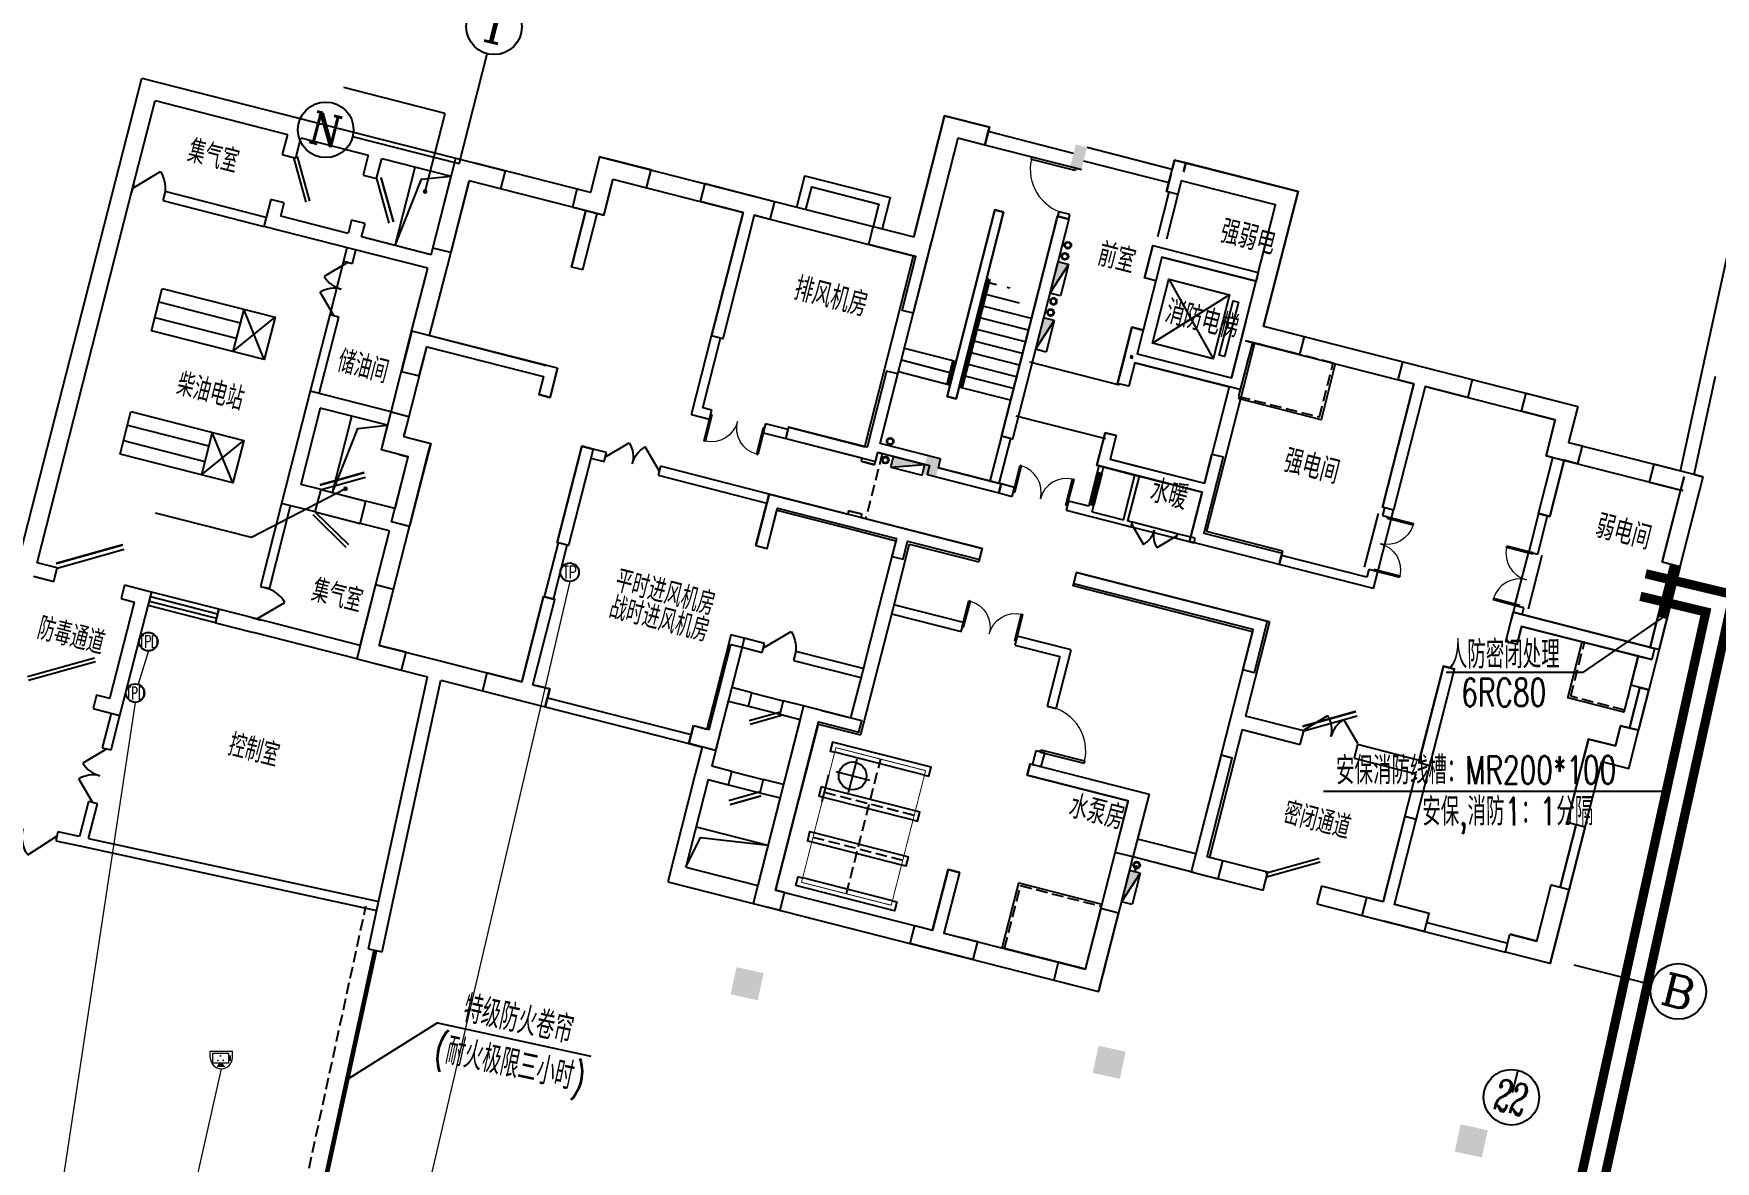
# Model space of a CAD drawing. Extents: x 791398 to 2325386, y -987887 to -518217.
# Drawn here: x 1526643 to 1562957, y -699165 to -674819 of the extents above; entities that cross this region are included whole.
import ezdxf
from ezdxf.enums import TextEntityAlignment as Align

# ---------------------------------------------------------------- set-up
doc = ezdxf.new("R2010")
doc.units = 0
doc.header["$LTSCALE"] = 1000
doc.header["$MEASUREMENT"] = 0
for name, pattern in [('BORDER', [1.75, 0.5, -0.25, 0.5, -0.25, 0, -0.25]), ('DASH', [0.35, 0.25, -0.1]), ('DASHEDX2', [1.5, 1, -0.5])]:
    doc.linetypes.add(name, pattern=pattern)
for name, color, linetype in [('AXIS', 3, 'Continuous'), ('AXIS_TEXT', 7, 'Continuous'), ('COLUMN', 252, 'Continuous'), ('dxsqt', 1, 'Continuous'), ('HT-TEXT', 7, 'Continuous'), ('JPS-J-0', 6, 'Continuous'), ('JPS-X', 1, 'BORDER'), ('JPS-XHS', 7, 'Continuous'), ('jz', 121, 'Continuous'), ('PROMPT', 1, 'Continuous'), ('PS房间字', 3, 'Continuous'), ('RD-equip', 3, 'Continuous'), ('RD-text', 4, 'Continuous'), ('STAIR', 9, 'Continuous'), ('TEXT', 7, 'Continuous'), ('WALL', 8, 'Continuous'), ('WINDOW', 8, 'Continuous'), ('ZS发电机', 2, 'Continuous'), ('ZS封堵', 40, 'Continuous'), ('ZS房间字', 6, 'Continuous')]:
    doc.layers.add(name, color=color, linetype=linetype)
doc.layers.add('RD-line', color=2, linetype='Continuous', lineweight=0)
doc.styles.add('_TCH_AXIS', font='COMPLEX', dxfattribs={"bigfont": 'GBCBIG'})
doc.styles.add('_TCH_DIM', font='SIMPLEX', dxfattribs={"bigfont": 'GBCBIG'})
doc.styles.add('_TEL_DIM', font='SIMPLEX', dxfattribs={"width": 0.8, "height": 3.5, "bigfont": 'HZTXT'})
doc.styles.add('COMPLEX', font='COMPLEX')
doc.styles.add('FS1', font='txt4', dxfattribs={"width": 0.8, "bigfont": 'fstxt'})
doc.styles.add('FS2', font='tjromans.shx', dxfattribs={"width": 0.8, "bigfont": 'tjhztxt.shx'})
doc.styles.add('TEXT', font='tjromans.shx', dxfattribs={"width": 0.8, "height": 400, "bigfont": 'tjhztxt.shx'})
doc.linetypes.add('CCTV', pattern='A,2.8,-0.1,["V",_TEL_DIM,S=0.07,R=0,X=0,Y=-0.12],-0.25', length=3.15)
doc.linetypes.add('TD', pattern='A,2.8,-0.1,["C",_TEL_DIM,S=0.07,R=0,X=0,Y=-0.12],-0.25', length=3.15)

# ---------------------------------------------------------------- blocks, each defined once
blk = doc.blocks.new('DTTT')
at = {"layer": 'jz'}
for p, q in [((748, -792), (-748, 792)), ((-748, -792), (748, 792))]:
    blk.add_line(p, q, dxfattribs=at)
for points in [[(-1003, -673), (-1003, 673), (-871, 673), (-871, -673)], [(-748, -792), (-748, 792), (748, 792), (748, -792)]]:
    blk.add_lwpolyline(points, close=True, dxfattribs=at)
blk = doc.blocks.new('Manhole')
for p, q in [((500, -875), (500, -125)), ((125, -500), (875, -500))]:
    blk.add_line(p, q)
blk.add_circle((500, -500), 300)
blk = doc.blocks.new('FF')
at = {"linetype": 'Continuous'}
for radius in [75, 60]:
    blk.add_circle((0, 0), radius, dxfattribs=at)
blk = doc.blocks.new('DXHS')
at = {"layer": 'JPS-XHS'}
blk.add_hatch(color=256, dxfattribs=at).paths.add_polyline_path([(-350, 240), (-350, 0), (350, 0)])
at = {"layer": 'JPS-XHS', "linetype": 'Continuous'}
for p, q in [((-350, 240), (-350, 0)), ((-350, 240), (350, 240)), ((-350, 0), (350, 0)), ((350, 240), (350, 0))]:
    blk.add_line(p, q, dxfattribs=at)
at = {"layer": 'JPS-XHS'}
blk.add_line((-350, 240), (350, 0), dxfattribs=at)
blk = doc.blocks.new('A$C1928491B')
at = {"layer": 'JPS-X'}
for p, rotation in [((13120, -2050), 270), ((13120, -2300), 270), ((13120, -3550), 270), ((10450, -7100), 180), ((10450, -7520), 180)]:
    blk.add_blockref('FF', p, dxfattribs=dict(at, rotation=rotation))
at = {"layer": 'JPS-X', "xscale": -1, "rotation": 270}
blk.add_blockref('FF', (13120, -3300), dxfattribs=at)
at = {"layer": 'JPS-XHS', "rotation": 270}
for p in [(13000, -2800), (13000, -4050)]:
    blk.add_blockref('DXHS', p, dxfattribs=at)
at = {"layer": 'JPS-XHS', "xscale": -1, "rotation": 180}
blk.add_blockref('DXHS', (10950, -7400), dxfattribs=at)
blk = doc.blocks.new('发电机')
at = {"layer": 'ZS发电机'}
for p, q in [((137559, 115934), (136614, 115234)), ((137559, 115234), (136614, 115934)), ((136614, 115234), (137559, 115234)), ((136914, 113419), (136914, 115234)), ((137259, 113419), (137259, 115234))]:
    blk.add_line(p, q, dxfattribs=at)
blk.add_lwpolyline([(136614, 113419), (136614, 115934), (137559, 115934), (137559, 113419)], close=True, dxfattribs=at)
blk = doc.blocks.new('xxhhsss')
at = {"layer": 'JPS-X', "const_width": 50}
blk.add_lwpolyline([(85265, 5418), (85302, 5563)], dxfattribs=at)
at = {"layer": 'JPS-X', "rotation": 255.6797476611233}
blk.add_blockref('FF', (85302, 5563), dxfattribs=at)
at = {"layer": 'JPS-XHS', "rotation": 255.6797476611233}
blk.add_blockref('DXHS', (85062, 5109), dxfattribs=at)
blk = doc.blocks.new('_FZH')
blk.add_solid([(-0.5, -0.5), (0.5, -0.5), (-0.5, 0.5), (0.5, 0.5)])
blk = doc.blocks.new('$DorLib2D$00000002')
for p, q in [((-0.5, 0), (-0.5, 0.4875)), ((-0.475, 0.4875), (-0.5, 0.4875)), ((-0.475, 0), (-0.475, 0.4875)), ((0.475, 0), (0.475, 0.4875)), ((0.475, 0.4875), (0.5, 0.4875)), ((0.5, 0), (0.5, 0.4875)), ((-0.5, 0), (-0.475, 0)), ((0.5, 0), (0.475, 0))]:
    blk.add_line(p, q)
at = {"lineweight": 13}
for centre, start, end in [((-0.4875, 0), 0, 88.53072), ((0.4875, 0), 91.46928, 180)]:
    blk.add_arc(centre, 0.4875, start, end, dxfattribs=at)
blk = doc.blocks.new('$WINLIB2D$00000001')
for p, q in [((-0.5, 0.5), (0.5, 0.5)), ((-0.5, 0.5), (-0.5, -0.5)), ((0.5, -0.5), (0.5, 0.5)), ((0.5, 0.167), (-0.5, 0.167)), ((0.5, -0.167), (-0.5, -0.167)), ((-0.5, -0.5), (0.5, -0.5))]:
    blk.add_line(p, q)
blk = doc.blocks.new('$DorLib2D$00000001')
for p, q in [((0.45, 0.975), (0.5, 0.975)), ((0.45, 0), (0.45, 0.975)), ((0.5, 0), (0.5, 0.975)), ((0.5, 0), (0.45, 0))]:
    blk.add_line(p, q)
at = {"lineweight": 13}
blk.add_arc((0.475, 0), 0.975, 91.4693, 180, dxfattribs=at)
blk = doc.blocks.new('$DorLib2D$00000116')
at = {"color": 0}
for p, q in [((-0.5, 0), (-0.146, 0.354)), ((0.5, 0), (0.146, 0.354))]:
    blk.add_line(p, q, dxfattribs=at)
for centre, start, end in [((-0.5, 0), 0, 45), ((0.5, 0), 135, 180)]:
    blk.add_arc(centre, 0.5, start, end, dxfattribs=at)
blk = doc.blocks.new('_AXISO')
blk.add_circle((0, 0), 0.5)
at = {"layer": 'AXIS_TEXT', "style": 'COMPLEX', "width": 1.041667}
blk.add_attdef('A', text='', height=0.56, dxfattribs=at).set_placement((-0.25, -0.28), (0.25, -0.28), align=Align.FIT)
blk = doc.blocks.new('$DorLib2D$00000191')
at = {"color": 0}
blk.add_line((-0.5, 0.15), (0.366, 0.65), dxfattribs=at)
at = {"color": 0, "const_width": 0.05}
blk.add_lwpolyline([(-0.55, 0.237), (0.316, 0.737)], dxfattribs=at)
blk = doc.blocks.new('$DorLib2D$00000179')
at = {"color": 0}
for p, q in [((-0.54, 0.169), (0.326, 0.669)), ((-0.5, 0.1), (0.366, 0.6))]:
    blk.add_line(p, q, dxfattribs=at)
blk = doc.blocks.new('$DorLib2D$00000114')
at = {"color": 0}
blk.add_line((0.5, 0), (-0.207, 0.707), dxfattribs=at)
blk.add_arc((0.5, 0), 1, 135, 180, dxfattribs=at)
blk = doc.blocks.new('$DorLib2D$00000193')
at = {"color": 0}
blk.add_line((-0.5, 0.1), (0.366, 0.6), dxfattribs=at)
at = {"color": 0, "const_width": 0.0333}
blk.add_lwpolyline([(-0.533, 0.158), (0.333, 0.658)], dxfattribs=at)
blk = doc.blocks.new('$DorLib2D$00000182')
at = {"color": 0}
for p, q in [((-0.527, 0.113), (0.339, 0.613)), ((-0.5, 0.067), (0.366, 0.567))]:
    blk.add_line(p, q, dxfattribs=at)
blk = doc.blocks.new('$DorLib2D$00000192')
at = {"color": 0}
blk.add_line((-0.5, 0.125), (0.366, 0.625), dxfattribs=at)
at = {"color": 0, "const_width": 0.0417}
blk.add_lwpolyline([(-0.542, 0.197), (0.324, 0.697)], dxfattribs=at)
blk = doc.blocks.new('$DorLib2D$00000181')
at = {"color": 0}
for p, q in [((-0.533, 0.141), (0.333, 0.641)), ((-0.5, 0.083), (0.366, 0.583))]:
    blk.add_line(p, q, dxfattribs=at)
blk = doc.blocks.new('$DorLib2D$00000180')
at = {"color": 0}
for p, q in [((-0.557, 0.242), (0.309, 0.742)), ((-0.5, 0.143), (0.366, 0.643))]:
    blk.add_line(p, q, dxfattribs=at)
blk = doc.blocks.new('$DorLib2D$00000190')
at = {"color": 0}
blk.add_line((-0.5, 0.187), (0.366, 0.687), dxfattribs=at)
at = {"color": 0, "const_width": 0.0625}
blk.add_lwpolyline([(-0.562, 0.296), (0.304, 0.796)], dxfattribs=at)
blk = doc.blocks.new('PCY07')
at = {"color": 0, "lineweight": -2}
for p, q in [((-321, 0), (-321, 182)), ((-321, 182), (321, 182)), ((-249, -161), (-249, 129)), ((-249, 129), (205, 129)), ((205, 129), (205, -161)), ((321, 0), (321, 182)), ((205, -161), (-249, -161))]:
    blk.add_line(p, q, dxfattribs=at)
at = {"color": 0, "lineweight": -2, "const_width": 25}
for points in [[(-34, 48, 1), (-9, 48, 1)], [(-111, -81, 1), (-86, -81, 1)], [(67, -81, -1), (42, -81, -1)]]:
    blk.add_lwpolyline(points, format="xyb", close=True, dxfattribs=at)
at = {"color": 0, "lineweight": -2, "const_width": 80}
blk.add_lwpolyline([(245, 69), (245, -100)], dxfattribs=at)
at = {"color": 0, "lineweight": -2}
blk.add_lwpolyline([(-12, -162, 100, 250, 0), (-12, -272, 250, 250, 0)], format="xyseb", dxfattribs=at)
blk.add_arc((0, 0), 321, 180, 0, dxfattribs=at)
blk = doc.blocks.new('TPD')
at = {"layer": 'RD-equip'}
blk.add_circle((0, 0), 200, dxfattribs=at)
at = {"layer": 'RD-text', "style": 'FS1', "width": 0.8}
blk.add_attdef('CP', text='', height=350, dxfattribs=at).set_placement((0, 0), align=Align.MIDDLE)
blk = doc.blocks.new('TELEPHONE')
at = {"layer": 'RD-equip'}
blk.add_circle((-32658, -70477), 200, dxfattribs=at)
at = {"layer": 'RD-text', "style": 'FS1', "width": 0.8}
blk.add_attdef('T', text='', height=350, dxfattribs=at).set_placement((-32658, -70477), align=Align.MIDDLE)

msp = doc.modelspace()

# ---------------------------------------------------------------- linework, layer by layer
for p, q in [((1534451, -679394), (1534884, -677699)), ((1533097, -684725), (1533512, -683076)), ((1532849, -684661), (1533818, -684909)), ((1532725, -685146), (1533694, -685393)), ((1540950, -691941), (1542500, -692337))]:
    msp.add_line(p, q)
for points in [[(1534451, -679394), (1535018, -677963), (1535659, -677896)], [(1533097, -684725), (1533645, -683341), (1534287, -683274)], [(1540727, -692813), (1541040, -692170), (1542500, -692337)]]:
    msp.add_lwpolyline(points)
at = {"layer": 'AXIS'}
for p, q in [((1535831, -677630), (1536438, -675252)), ((1535831, -677630), (1533533, -677044)), ((1559902, -694922), (1561576, -695349)), ((1558578, -697680), (1558701, -697199))]:
    msp.add_line(p, q, dxfattribs=at)
at = {"layer": 'dxsqt'}
for points in [[(1546602, -677078), (1545637, -680856), (1545395, -680795), (1545692, -679632), (1544675, -679372), (1544773, -678985), (1545646, -679207), (1546313, -676591), (1547282, -676838), (1547183, -677226), (1546602, -677078)], [(1536047, -677995), (1535651, -679546), (1535264, -679447), (1535758, -677509), (1536824, -677781), (1536725, -678169), (1536047, -677995)], [(1536047, -677995), (1535651, -679546), (1535264, -679447), (1535758, -677509), (1536824, -677781), (1536725, -678169), (1536047, -677995)], [(1539152, -677962), (1539878, -678148), (1539977, -677760), (1538863, -677476), (1538665, -678251), (1538374, -678177), (1538276, -678564), (1538566, -678638), (1538257, -679850), (1538499, -679911), (1538808, -678700), (1538954, -678737), (1539152, -677962)], [(1551108, -678228), (1551281, -677549), (1553945, -678230), (1553203, -681136), (1554075, -681359), (1553976, -681747), (1552959, -681487), (1552699, -682504), (1550422, -681923), (1550292, -682432), (1550050, -682370), (1550359, -681159), (1550602, -681221), (1550472, -681729), (1552506, -682249), (1553038, -680166), (1551003, -679646), (1550874, -680155), (1550631, -680093), (1550811, -679390), (1553088, -679972), (1553459, -678518), (1551424, -677999), (1551350, -678290), (1551108, -678228)], [(1542642, -678440), (1542543, -678828), (1542204, -678741), (1541524, -681406), (1541281, -681344), (1541962, -678680), (1541041, -678445), (1541140, -678057), (1542642, -678440)], [(1537955, -682043), (1534806, -681239), (1534584, -682111), (1534971, -682210), (1535132, -681580), (1537651, -682223), (1537552, -682611), (1537794, -682673), (1537955, -682043)], [(1537955, -682043), (1534806, -681239), (1534584, -682111), (1534971, -682210), (1535132, -681580), (1537651, -682223), (1537552, -682611), (1537794, -682673), (1537955, -682043)], [(1556447, -682377), (1556108, -682291), (1556207, -681903), (1557709, -682287), (1557610, -682674), (1556689, -682439), (1556009, -685104), (1555767, -685042), (1556447, -682377)], [(1556447, -682377), (1556108, -682291), (1556207, -681903), (1557709, -682287), (1557610, -682674), (1556689, -682439), (1556009, -685104), (1555767, -685042), (1556447, -682377)], [(1559499, -683156), (1558772, -682971), (1558871, -682583), (1559986, -682868), (1559788, -683643), (1560078, -683717), (1559980, -684105), (1559689, -684030), (1559380, -685242), (1559137, -685180), (1559447, -683969), (1559301, -683932), (1559499, -683156)], [(1534748, -683082), (1534637, -683518), (1535219, -683667), (1535120, -684054), (1535120, -684054), (1534761, -685459), (1534373, -685360), (1534732, -683955), (1534151, -683807), (1534361, -682983), (1534748, -683082)], [(1534748, -683082), (1534637, -683518), (1535219, -683667), (1535120, -684054), (1535120, -684054), (1534761, -685459), (1534373, -685360), (1534732, -683955), (1534151, -683807), (1534361, -682983), (1534748, -683082)], [(1552328, -683958), (1551908, -685605), (1553603, -686038), (1553541, -686280), (1551604, -685785), (1551876, -684719), (1549599, -684138), (1549599, -684138), (1549599, -684138), (1549778, -683436), (1550020, -683497), (1549890, -684006), (1551925, -684526), (1552086, -683896), (1552328, -683958)], [(1562695, -684385), (1561629, -684113), (1561530, -684500), (1562208, -684674), (1561812, -686224), (1562200, -686323), (1562695, -684385)], [(1562695, -684385), (1561629, -684113), (1561530, -684500), (1562208, -684674), (1561812, -686224), (1562200, -686323), (1562695, -684385)], [(1542526, -684758), (1542241, -685872), (1542484, -685934), (1542706, -685062), (1545274, -685717), (1545175, -686105), (1545417, -686167), (1545516, -685779), (1547066, -686175), (1547128, -685933), (1542526, -684758)], [(1534105, -688027), (1534415, -686816), (1534027, -686717), (1533619, -688315), (1534588, -688563), (1534687, -688175), (1534105, -688027)], [(1534105, -688027), (1534415, -686816), (1534027, -686717), (1533619, -688315), (1534588, -688563), (1534687, -688175), (1534105, -688027)], [(1536431, -688620), (1536332, -689008), (1537688, -689354), (1537787, -688967), (1537424, -688874), (1537894, -687033), (1537652, -686971), (1537182, -688812), (1536431, -688620)], [(1558593, -687311), (1561742, -688115), (1561520, -688987), (1561132, -688888), (1561293, -688259), (1558774, -687616), (1558675, -688003), (1558433, -687941), (1558593, -687311)], [(1542179, -693597), (1542760, -693745), (1542859, -693358), (1542665, -693308), (1543593, -689675), (1544465, -689897), (1544527, -689655), (1543267, -689333), (1542179, -693597)], [(1560798, -690196), (1560217, -690048), (1560118, -690436), (1560118, -690436), (1559759, -691841), (1560147, -691940), (1560506, -690535), (1561087, -690683), (1561297, -689859), (1560910, -689760), (1560798, -690196)], [(1550381, -692594), (1549994, -692496), (1550278, -691381), (1548098, -690825), (1548160, -690583), (1550728, -691238), (1550381, -692594)], [(1551641, -692916), (1552222, -693064), (1552321, -692677), (1551982, -692590), (1552526, -690459), (1552284, -690397), (1551641, -692916)], [(1551641, -692916), (1552222, -693064), (1552321, -692677), (1551982, -692590), (1552526, -690459), (1552284, -690397), (1551641, -692916)], [(1555785, -693561), (1555422, -693468), (1555323, -693856), (1556679, -694202), (1556778, -693815), (1556027, -693623), (1556497, -691782), (1556255, -691720), (1555785, -693561)], [(1545669, -694075), (1546056, -694174), (1546390, -692866), (1546633, -692928), (1546299, -694236), (1547025, -694421), (1546926, -694809), (1545570, -694462), (1545669, -694075)], [(1558522, -694260), (1559104, -694408), (1559413, -693197), (1559801, -693296), (1559392, -694895), (1558424, -694647), (1558522, -694260)], [(1558522, -694260), (1559104, -694408), (1559413, -693197), (1559801, -693296), (1559392, -694895), (1558424, -694647), (1558522, -694260)], [(1548769, -694866), (1548670, -695254), (1549639, -695501), (1550072, -693806), (1549685, -693707), (1549351, -695015), (1548769, -694866)]]:
    msp.add_lwpolyline(points, dxfattribs=at)
for points in [[(1547589, -678671), (1546560, -682702), (1546366, -682652), (1547395, -678622)], [(1547589, -678671), (1546560, -682702), (1546366, -682652), (1547395, -678622)], [(1548752, -678762), (1548994, -678824), (1547782, -683571), (1547540, -683509)], [(1544821, -684054), (1544871, -683860), (1545985, -684144), (1545935, -684338), (1547486, -684734), (1547535, -684540), (1546179, -684194), (1546228, -684000), (1544920, -683666), (1545303, -682164), (1545061, -682103), (1544641, -683750), (1542945, -683317), (1542883, -683559)], [(1538723, -683787), (1538191, -685870), (1537949, -685808), (1538480, -683725)], [(1538723, -683787), (1538191, -685870), (1537949, -685808), (1538480, -683725)], [(1552754, -688556), (1552977, -687684), (1549101, -686694), (1549163, -686452), (1553281, -687503), (1552996, -688618)], [(1552754, -688556), (1552977, -687684), (1549101, -686694), (1549163, -686452), (1553281, -687503), (1552996, -688618)], [(1540888, -689758), (1541227, -689845), (1541697, -688004), (1541939, -688066), (1541370, -690294), (1540789, -690146)], [(1556552, -690557), (1556794, -690619), (1557326, -688536), (1557084, -688474)], [(1556552, -690557), (1556794, -690619), (1557326, -688536), (1557084, -688474)]]:
    msp.add_lwpolyline(points, close=True, dxfattribs=at)
at = {"layer": 'HT-TEXT'}
for q in [(1533415, -697395), (1538678, -696897)]:
    msp.add_line((1535365, -696178), q, dxfattribs=at)
at = {"layer": 'JPS-J-0', "linetype": 'DASH'}
for p, q in [((1544193, -693388), (1544935, -690482)), ((1545656, -691698), (1543719, -691203)), ((1545409, -692667), (1543471, -692172))]:
    msp.add_line(p, q, dxfattribs=at)
for points in [[(1552959, -681487), (1552662, -682650), (1554406, -683095), (1554703, -681932)], [(1560130, -687962), (1561293, -688259), (1560996, -689421), (1559833, -689125)], [(1549697, -693658), (1549351, -695015), (1547607, -694570), (1547953, -693213)]]:
    msp.add_lwpolyline(points, close=True, dxfattribs=at)
at = {"layer": 'JPS-J-0'}
msp.add_lwpolyline([(1554751, -681944), (1554442, -683156), (1552650, -682698)], dxfattribs=at)
for points in [[(1560082, -687949), (1561293, -688259), (1560984, -689470), (1559773, -689161)], [(1549709, -693610), (1549351, -695015), (1547558, -694557), (1547917, -693152)]]:
    msp.add_lwpolyline(points, close=True, dxfattribs=at)
at = {"layer": 'JPS-J-0', "linetype": 'DASH', "const_width": 20}
msp.add_lwpolyline([(1545162, -693636), (1543224, -693141), (1543966, -690234), (1545904, -690729)], close=True, dxfattribs=at)
at = {"layer": 'JPS-J-0', "color": 2}
for points in [[(1545879, -690826), (1545976, -690851), (1546025, -690657), (1543894, -690113), (1543844, -690306), (1543941, -690331)], [(1545879, -690826), (1543941, -690331)], [(1543743, -691106), (1543646, -691082), (1543597, -691275), (1543694, -691300)], [(1543694, -691300), (1545632, -691795)], [(1545681, -691601), (1543743, -691106)], [(1545632, -691795), (1545729, -691820), (1545778, -691626), (1545681, -691601)], [(1543496, -692075), (1543399, -692051), (1543350, -692244), (1543446, -692269)], [(1545434, -692570), (1543496, -692075)], [(1543446, -692269), (1545384, -692764)], [(1545384, -692764), (1545481, -692788), (1545531, -692595), (1545434, -692570)], [(1545186, -693539), (1545283, -693564), (1545234, -693757), (1543102, -693213), (1543152, -693019), (1543249, -693044)], [(1545186, -693539), (1543249, -693044)]]:
    msp.add_lwpolyline(points, dxfattribs=at)
at = {"layer": 'PROMPT'}
for p, q in [((1550326, -681815), (1550374, -681787)), ((1550336, -681778), (1550364, -681825))]:
    msp.add_line(p, q, dxfattribs=at)
msp.add_lwpolyline([(1550326, -681815), (1550364, -681825), (1550374, -681787), (1550336, -681778)], close=True, dxfattribs=at)
at = {"layer": 'RD-line', "linetype": 'TD'}
for p, q in [((1538218, -686645), (1534294, -703434)), ((1529121, -688145), (1528897, -688865)), ((1528837, -689256), (1526940, -701767))]:
    msp.add_line(p, q, dxfattribs=at)
at = {"layer": 'RD-line', "linetype": 'CCTV'}
msp.add_line((1530695, -697165), (1529739, -701380), dxfattribs=at)
at = {"layer": 'RD-line', "const_width": 200}
for points in [[(1562101, -686297), (1561811, -687432)], [(1561454, -686480), (1563347, -686931), (1558468, -709019)]]:
    msp.add_lwpolyline(points, dxfattribs=at)
at = {"layer": 'RD-line', "linetype": 'DASHEDX2', "const_width": 200}
msp.add_lwpolyline([(1561338, -686966), (1562752, -687303), (1558201, -707910)], dxfattribs=at)
at = {"layer": 'RD-text'}
for p, q in [((1561811, -687432), (1560106, -688602)), ((1557142, -688602), (1560106, -688602)), ((1554498, -691172), (1561898, -691172))]:
    msp.add_line(p, q, dxfattribs=at)
at = {"layer": 'STAIR'}
for p, q in [((1547255, -680097), (1546653, -682457)), ((1547290, -680124), (1546692, -682467)), ((1550874, -680155), (1550602, -681221)), ((1547167, -680442), (1547138, -680434)), ((1547232, -680190), (1547203, -680183)), ((1547930, -680637), (1547206, -680452)), ((1547438, -680243), (1547270, -680200)), ((1547727, -680316), (1547668, -680301)), ((1547103, -680694), (1547074, -680686)), ((1548188, -680971), (1547142, -680704)), ((1546974, -681198), (1546945, -681190)), ((1547039, -680946), (1547010, -680938)), ((1548060, -681475), (1547013, -681208)), ((1548124, -681223), (1547078, -680956)), ((1545444, -681612), (1546491, -681879)), ((1546910, -681450), (1546881, -681442)), ((1547995, -681727), (1546949, -681459)), ((1545380, -681864), (1546427, -682131)), ((1546491, -681879), (1546362, -682383)), ((1546530, -681889), (1546401, -682393)), ((1546491, -681879), (1546530, -681889)), ((1546530, -681889), (1546559, -681897)), ((1546530, -681889), (1546559, -681897)), ((1546782, -681953), (1546752, -681946)), ((1546846, -681702), (1546817, -681694)), ((1547867, -682230), (1546820, -681963)), ((1547931, -681979), (1546885, -681711)), ((1550092, -682406), (1548155, -681912)), ((1545316, -682116), (1546430, -682400)), ((1546465, -682141), (1546494, -682148)), ((1546717, -682205), (1546688, -682198)), ((1547802, -682482), (1546756, -682215)), ((1547738, -682734), (1546624, -682450)), ((1549796, -683569), (1547858, -683074))]:
    msp.add_line(p, q, dxfattribs=at)
at = {"layer": 'WALL'}
for p, q in [((1562696, -682007), (1567830, -658358)), ((1528407, -678006), (1528976, -675777)), ((1528976, -675777), (1532367, -676643)), ((1528795, -678105), (1529265, -676264)), ((1529265, -676264), (1532123, -676994)), ((1532367, -676643), (1534111, -677088)), ((1546313, -676591), (1545646, -679207)), ((1547282, -676838), (1546313, -676591)), ((1547183, -677226), (1547282, -676838)), ((1532123, -676994), (1532012, -677430)), ((1532302, -677504), (1532414, -677068)), ((1532414, -677068), (1533867, -677439)), ((1534111, -677088), (1535758, -677509)), ((1546602, -677078), (1546033, -679306)), ((1547183, -677226), (1546602, -677078)), ((1547183, -677226), (1547258, -676935)), ((1549024, -677696), (1547183, -677226)), ((1549099, -677405), (1547258, -676935)), ((1532012, -677430), (1532302, -677504)), ((1533867, -677439), (1533756, -677875)), ((1534046, -677949), (1534158, -677513)), ((1534158, -677513), (1535659, -677896)), ((1535758, -677509), (1535758, -677509)), ((1536146, -677608), (1536146, -677608)), ((1538665, -678251), (1536146, -677608)), ((1538863, -677476), (1538665, -678251)), ((1538863, -677476), (1542157, -678317)), ((1549316, -677564), (1551157, -678034)), ((1549390, -677273), (1551231, -677743)), ((1551281, -677549), (1551231, -677743)), ((1551523, -677611), (1551281, -677549)), ((1551523, -677611), (1551473, -677805)), ((1551473, -677805), (1551523, -677611)), ((1553945, -678230), (1551523, -677611)), ((1533756, -677875), (1534046, -677949)), ((1535227, -679592), (1535659, -677896)), ((1539152, -677962), (1538954, -678737)), ((1539152, -677962), (1541962, -678680)), ((1549267, -677758), (1549024, -677696)), ((1551206, -677840), (1551108, -678228)), ((1551157, -678034), (1551206, -677840)), ((1526280, -686339), (1528407, -678006)), ((1526717, -686244), (1528795, -678105)), ((1528807, -678056), (1528757, -678250)), ((1529485, -678230), (1529436, -678423)), ((1531665, -678786), (1529485, -678230)), ((1535577, -679836), (1536047, -677995)), ((1538954, -678737), (1536047, -677995)), ((1542157, -678317), (1545646, -679207)), ((1551350, -678290), (1551108, -678228)), ((1551424, -677999), (1551350, -678290)), ((1553459, -678518), (1551424, -677999)), ((1553203, -681136), (1553945, -678230)), ((1529436, -678423), (1531616, -678980)), ((1531764, -678399), (1531616, -678980)), ((1532055, -678473), (1531764, -678399)), ((1531981, -678763), (1532055, -678473)), ((1538257, -679850), (1538566, -678638)), ((1538499, -679911), (1538808, -678700)), ((1538566, -678638), (1538808, -678700)), ((1541962, -678680), (1541281, -681344)), ((1546366, -682652), (1547395, -678622)), ((1547395, -678622), (1546366, -682652)), ((1546560, -682702), (1547589, -678671)), ((1547589, -678671), (1546560, -682702)), ((1547395, -678622), (1547589, -678671)), ((1547589, -678671), (1547395, -678622)), ((1548777, -678665), (1548752, -678762)), ((1549019, -678727), (1548777, -678665)), ((1552816, -681037), (1553459, -678518)), ((1533505, -679462), (1531616, -678980)), ((1533434, -679134), (1531981, -678763)), ((1533508, -678844), (1533434, -679134)), ((1533799, -678918), (1533508, -678844)), ((1533725, -679209), (1533799, -678918)), ((1542204, -678741), (1541524, -681406)), ((1542204, -678741), (1545547, -679595)), ((1548752, -678762), (1547540, -683509)), ((1548994, -678824), (1547782, -683571)), ((1548752, -678762), (1548994, -678824)), ((1548994, -678824), (1548752, -678762)), ((1548994, -678824), (1549019, -678727)), ((1533408, -679438), (1533334, -679728)), ((1535227, -679592), (1533725, -679209)), ((1544920, -683666), (1546033, -679306)), ((1546033, -679306), (1546033, -679306)), ((1550811, -679390), (1550631, -680093)), ((1550811, -679390), (1553088, -679972)), ((1533334, -679728), (1533528, -679778)), ((1535152, -679883), (1533505, -679462)), ((1533528, -679778), (1533602, -679487)), ((1544629, -683592), (1545643, -679619)), ((1545547, -679595), (1545643, -679619)), ((1551003, -679646), (1550874, -680155)), ((1551003, -679646), (1553038, -680166)), ((1534769, -681385), (1535152, -679883)), ((1535194, -681338), (1535577, -679836)), ((1538257, -679850), (1538499, -679911)), ((1550874, -680155), (1550631, -680093)), ((1553088, -679972), (1553038, -680166)), ((1533037, -680891), (1532617, -682538)), ((1533231, -680940), (1533037, -680891)), ((1532811, -682588), (1533231, -680940)), ((1550359, -681159), (1550205, -681764)), ((1550602, -681221), (1550359, -681159)), ((1550602, -681221), (1550472, -681729)), ((1552816, -681037), (1552506, -682249)), ((1552816, -681037), (1552816, -681037)), ((1553203, -681136), (1556691, -682027)), ((1534361, -682983), (1534769, -681385)), ((1534699, -683276), (1535132, -681580)), ((1535132, -681580), (1537651, -682223)), ((1535194, -681338), (1537713, -681981)), ((1540849, -683040), (1541281, -681344)), ((1541092, -682895), (1541475, -681394)), ((1541524, -681406), (1541281, -681344)), ((1553007, -681499), (1552772, -682420)), ((1553007, -681499), (1552814, -681450)), ((1552814, -681450), (1556447, -682377)), ((1537713, -681981), (1537713, -681981)), ((1550205, -681764), (1550050, -682370)), ((1550422, -681923), (1550292, -682432)), ((1550422, -681923), (1552457, -682442)), ((1550472, -681729), (1552506, -682249)), ((1537651, -682223), (1537552, -682611)), ((1537918, -682188), (1537794, -682673)), ((1537955, -682043), (1537918, -682188)), ((1556691, -682027), (1559986, -682868)), ((1562207, -684260), (1562696, -682007)), ((1562498, -684335), (1562957, -682217)), ((1532617, -682538), (1531998, -684960)), ((1534361, -682983), (1532617, -682538)), ((1537794, -682673), (1537552, -682611)), ((1546366, -682652), (1546560, -682702)), ((1546560, -682702), (1546366, -682652)), ((1550292, -682432), (1550050, -682370)), ((1552457, -682442), (1551925, -684526)), ((1552772, -682420), (1552191, -684697)), ((1556447, -682377), (1555767, -685042)), ((1556689, -682439), (1556009, -685104)), ((1556689, -682439), (1559499, -683156)), ((1532833, -682903), (1532413, -684550)), ((1534287, -683274), (1532833, -682903)), ((1540849, -683040), (1541236, -683139)), ((1541286, -682945), (1541092, -682895)), ((1541236, -683139), (1541286, -682945)), ((1559986, -682868), (1559788, -683643)), ((1534175, -683710), (1534287, -683274)), ((1534637, -683518), (1534699, -683276)), ((1542448, -683242), (1542399, -683435)), ((1542399, -683435), (1542883, -683559)), ((1542933, -683365), (1542448, -683242)), ((1542945, -683317), (1542883, -683559)), ((1542883, -683559), (1542933, -683365)), ((1542945, -683317), (1544592, -683737)), ((1549778, -683436), (1549599, -684138)), ((1550020, -683497), (1549778, -683436)), ((1559499, -683156), (1559301, -683932)), ((1534151, -683807), (1534175, -683710)), ((1534637, -683518), (1534831, -683568)), ((1534831, -683568), (1534831, -683568)), ((1535144, -683957), (1535219, -683667)), ((1538480, -683725), (1538443, -683871)), ((1538723, -683787), (1538480, -683725)), ((1538723, -683787), (1538686, -683932)), ((1539013, -683861), (1538723, -683787)), ((1542883, -683559), (1544530, -683980)), ((1544592, -683737), (1544629, -683592)), ((1545937, -683926), (1544920, -683666)), ((1547540, -683509), (1547293, -684478)), ((1547734, -683559), (1547487, -684528)), ((1547782, -683571), (1547540, -683509)), ((1547734, -683559), (1547540, -683509)), ((1550020, -683497), (1549890, -684006)), ((1559788, -683643), (1562207, -684260)), ((1534448, -685070), (1534732, -683955)), ((1534538, -683906), (1534538, -683906)), ((1534538, -683906), (1534732, -683955)), ((1534761, -685459), (1535144, -683957)), ((1538443, -683871), (1537949, -685808)), ((1538686, -683932), (1538191, -685870)), ((1538673, -683981), (1538964, -684055)), ((1538964, -684055), (1539013, -683861)), ((1540176, -684158), (1540127, -684352)), ((1542526, -684758), (1540176, -684158)), ((1544530, -683980), (1544512, -684052)), ((1544512, -684052), (1544803, -684126)), ((1544803, -684126), (1544821, -684054)), ((1544821, -684054), (1544871, -683860)), ((1545888, -684120), (1544871, -683860)), ((1549599, -684138), (1550422, -684348)), ((1549647, -684150), (1549610, -684296)), ((1549744, -684175), (1549647, -684150)), ((1549890, -684006), (1550472, -684155)), ((1550472, -684155), (1551925, -684526)), ((1559137, -685180), (1559447, -683969)), ((1559301, -683932), (1562253, -684685)), ((1559380, -685242), (1559689, -684030)), ((1559447, -683969), (1559689, -684030)), ((1540127, -684352), (1542476, -684952)), ((1546129, -684388), (1547340, -684697)), ((1546179, -684194), (1547390, -684503)), ((1547390, -684503), (1547535, -684540)), ((1549610, -684296), (1549707, -684321)), ((1549707, -684321), (1549744, -684175)), ((1550175, -685317), (1550422, -684348)), ((1550272, -685342), (1550519, -684373)), ((1550422, -684348), (1551876, -684719)), ((1561812, -686224), (1562282, -684383)), ((1562282, -684383), (1562208, -684674)), ((1562498, -684335), (1562695, -684385)), ((1562695, -684385), (1562695, -684385)), ((1562695, -684385), (1562695, -684385)), ((1532849, -684661), (1532413, -684550)), ((1532725, -685146), (1532849, -684661)), ((1542241, -685872), (1542526, -684758)), ((1542526, -684758), (1544221, -685191)), ((1547340, -684697), (1547486, -684734)), ((1547535, -684540), (1547486, -684734)), ((1547535, -684540), (1547486, -684734)), ((1547486, -684734), (1547776, -684808)), ((1547826, -684614), (1547535, -684540)), ((1547776, -684808), (1547826, -684614)), ((1551876, -684719), (1551604, -685785)), ((1552191, -684697), (1551969, -685569)), ((1562200, -686323), (1562596, -684773)), ((1562253, -684685), (1562208, -684674)), ((1562596, -684773), (1562596, -684773)), ((1531998, -684960), (1531541, -686753)), ((1531735, -686802), (1532192, -685010)), ((1532725, -685146), (1531998, -684960)), ((1533694, -685393), (1533818, -684909)), ((1534448, -685070), (1533818, -684909)), ((1542483, -685934), (1542694, -685110)), ((1542694, -685110), (1544438, -685556)), ((1544240, -685118), (1544221, -685191)), ((1544531, -685192), (1544240, -685118)), ((1544512, -685265), (1544531, -685192)), ((1548989, -684911), (1548939, -685105)), ((1548939, -685105), (1549472, -685241)), ((1549425, -685023), (1548989, -684911)), ((1549437, -684974), (1549425, -685023)), ((1549534, -684999), (1549437, -684974)), ((1549472, -685241), (1550150, -685414)), ((1549497, -685144), (1549534, -684999)), ((1549497, -685144), (1550175, -685317)), ((1556009, -685104), (1555767, -685042)), ((1555815, -685054), (1555772, -685224)), ((1555772, -685224), (1555966, -685273)), ((1555966, -685273), (1556009, -685104)), ((1559137, -685180), (1558927, -686003)), ((1559121, -686053), (1559331, -685229)), ((1559331, -685229), (1559137, -685180)), ((1559137, -685180), (1559380, -685242)), ((1533693, -688025), (1534324, -685554)), ((1534324, -685554), (1533694, -685393)), ((1534105, -688027), (1534761, -685459)), ((1544438, -685556), (1545261, -685766)), ((1544512, -685265), (1545578, -685537)), ((1545578, -685537), (1547128, -685933)), ((1550150, -685414), (1550344, -685464)), ((1550369, -685367), (1550272, -685342)), ((1550344, -685464), (1550369, -685367)), ((1551338, -685614), (1551313, -685711)), ((1551725, -685713), (1551338, -685614)), ((1553616, -685989), (1551969, -685569)), ((1537676, -686977), (1537973, -685815)), ((1537870, -687027), (1538167, -685864)), ((1538191, -685870), (1537949, -685808)), ((1542241, -685872), (1542483, -685934)), ((1545261, -685766), (1544903, -687171)), ((1545552, -685840), (1545193, -687245)), ((1545552, -685840), (1547054, -686223)), ((1547128, -685933), (1547054, -686223)), ((1551313, -685711), (1551701, -685810)), ((1553541, -686280), (1551604, -685785)), ((1551701, -685810), (1551725, -685713)), ((1527153, -686355), (1526717, -686244)), ((1553541, -686280), (1553616, -685989)), ((1553541, -686280), (1553591, -686086)), ((1555576, -686799), (1553541, -686280)), ((1555432, -686556), (1553591, -686086)), ((1558927, -686003), (1559121, -686053)), ((1562006, -686273), (1561549, -688066)), ((1561549, -688066), (1562006, -686273)), ((1562200, -686323), (1561742, -688115)), ((1561742, -688115), (1562200, -686323)), ((1561812, -686224), (1562200, -686323)), ((1526643, -686535), (1527079, -686646)), ((1527079, -686646), (1527153, -686355)), ((1549089, -686743), (1549163, -686452)), ((1553329, -687516), (1549163, -686452)), ((1555475, -686386), (1555432, -686556)), ((1555669, -686436), (1555475, -686386)), ((1555576, -686799), (1555669, -686436)), ((1528606, -686726), (1528532, -687017)), ((1528532, -687017), (1528823, -687091)), ((1529042, -686838), (1528606, -686726)), ((1529188, -686875), (1529042, -686838)), ((1529113, -687165), (1529188, -686875)), ((1531541, -686753), (1531735, -686802)), ((1537182, -688812), (1537652, -686971)), ((1537424, -688874), (1537894, -687033)), ((1537652, -686971), (1537894, -687033)), ((1552964, -687732), (1549089, -686743)), ((1528291, -689174), (1528823, -687091)), ((1528507, -689539), (1529113, -687165)), ((1530641, -687246), (1530567, -687536)), ((1531465, -687456), (1530641, -687246)), ((1531368, -687431), (1531562, -687481)), ((1544903, -687171), (1544532, -688624)), ((1545193, -687245), (1544822, -688698)), ((1545169, -687342), (1546670, -687725)), ((1546720, -687532), (1545218, -687148)), ((1558433, -687941), (1558593, -687311)), ((1558630, -687166), (1558556, -687457)), ((1561645, -688091), (1558593, -687311)), ((1558824, -687216), (1558630, -687166)), ((1558787, -687361), (1558824, -687216)), ((1558787, -687361), (1561645, -688091)), ((1530567, -687536), (1531390, -687747)), ((1533619, -688315), (1531390, -687747)), ((1533693, -688025), (1531465, -687456)), ((1541698, -687798), (1541673, -687895)), ((1541989, -687872), (1541698, -687798)), ((1546670, -687725), (1546720, -687532)), ((1552964, -687732), (1552482, -689622)), ((1553329, -687516), (1552810, -689551)), ((1558433, -687941), (1558556, -687457)), ((1558675, -688003), (1558774, -687616)), ((1558675, -688003), (1558774, -687616)), ((1558774, -687616), (1561584, -688333)), ((1561584, -688333), (1558774, -687616)), ((1534105, -688027), (1535389, -688354)), ((1541673, -687895), (1541364, -689106)), ((1541964, -687969), (1541717, -688938)), ((1541939, -688066), (1542375, -688177)), ((1541989, -687872), (1541964, -687969)), ((1542425, -687983), (1541989, -687872)), ((1542375, -688177), (1542425, -687983)), ((1543103, -688156), (1543054, -688350)), ((1544556, -688527), (1543103, -688156)), ((1547883, -687828), (1547833, -688022)), ((1547833, -688022), (1548802, -688269)), ((1549045, -688125), (1547883, -687828)), ((1548724, -689385), (1549045, -688125)), ((1558433, -687941), (1558675, -688003)), ((1558433, -687941), (1558675, -688003)), ((1561742, -688115), (1561520, -688987)), ((1561645, -688091), (1561584, -688333)), ((1561742, -688115), (1561645, -688091)), ((1533619, -688315), (1533619, -688315)), ((1534007, -688414), (1534007, -688414)), ((1534007, -688414), (1535148, -688706)), ((1535389, -688354), (1537182, -688812)), ((1543054, -688350), (1544507, -688721)), ((1548802, -688269), (1548530, -689335)), ((1556564, -690509), (1557084, -688474)), ((1557084, -688474), (1557326, -688536)), ((1561293, -688259), (1561132, -688888)), ((1561293, -688259), (1561584, -688333)), ((1534085, -693601), (1535148, -688706)), ((1534378, -693665), (1535439, -688780)), ((1535439, -688780), (1537204, -689231)), ((1537424, -688874), (1537787, -688967)), ((1544532, -688624), (1544284, -689593)), ((1544822, -688698), (1544501, -689958)), ((1556770, -690716), (1557326, -688536)), ((1528000, -689100), (1527926, -689391)), ((1528291, -689174), (1528000, -689100)), ((1537204, -689231), (1537688, -689354)), ((1537787, -688967), (1537688, -689354)), ((1537738, -689161), (1540839, -689952)), ((1541364, -689106), (1541179, -689832)), ((1541642, -689228), (1541395, -690197)), ((1541642, -689228), (1542079, -689340)), ((1542153, -689049), (1541717, -688938)), ((1542079, -689340), (1542153, -689049)), ((1542831, -689222), (1542757, -689513)), ((1543267, -689333), (1542831, -689222)), ((1561326, -688938), (1561103, -689810)), ((1561103, -689810), (1561326, -688938)), ((1561520, -688987), (1561132, -688888)), ((1561520, -688987), (1561297, -689859)), ((1561297, -689859), (1561520, -688987)), ((1561326, -688938), (1561520, -688987)), ((1527926, -689391), (1528507, -689539)), ((1528314, -689490), (1528124, -690235)), ((1528317, -690284), (1528507, -689539)), ((1537688, -689354), (1540789, -690146)), ((1542757, -689513), (1543193, -689624)), ((1543267, -689333), (1543267, -689333)), ((1543655, -689432), (1543655, -689432)), ((1543655, -689432), (1544284, -689593)), ((1548530, -689335), (1548724, -689385)), ((1554069, -689872), (1552810, -689551)), ((1540888, -689758), (1540789, -690146)), ((1540888, -689758), (1541179, -689832)), ((1543193, -689624), (1542834, -691029)), ((1543580, -689723), (1543160, -691370)), ((1543580, -689723), (1544501, -689958)), ((1552482, -689622), (1551740, -692528)), ((1552736, -689841), (1552031, -692603)), ((1552736, -689841), (1553995, -690163)), ((1553995, -690163), (1554069, -689872)), ((1560798, -690196), (1560910, -689760)), ((1560910, -689760), (1561297, -689859)), ((1561087, -690683), (1561297, -689859)), ((1528124, -690235), (1528317, -690284)), ((1540789, -690146), (1541080, -690220)), ((1541080, -690220), (1540931, -690801)), ((1541395, -690197), (1541284, -690633)), ((1548283, -690304), (1548209, -690595)), ((1548476, -690354), (1548283, -690304)), ((1555232, -690169), (1555157, -690459)), ((1556564, -690509), (1555232, -690169)), ((1559759, -691841), (1560217, -690048)), ((1560217, -690048), (1560798, -690196)), ((1541720, -690745), (1541284, -690633)), ((1548160, -690583), (1548098, -690825)), ((1548160, -690583), (1550728, -691238)), ((1548209, -690595), (1548402, -690644)), ((1548402, -690644), (1548476, -690354)), ((1555157, -690459), (1556490, -690800)), ((1560147, -691940), (1560506, -690535)), ((1560506, -690535), (1561087, -690683)), ((1540931, -690801), (1540338, -693127)), ((1541210, -690924), (1540727, -692813)), ((1541210, -690924), (1541646, -691035)), ((1541646, -691035), (1541720, -690745)), ((1542398, -690918), (1542324, -691208)), ((1542834, -691029), (1542398, -690918)), ((1543669, -691397), (1543817, -690816)), ((1548098, -690825), (1550278, -691381)), ((1555785, -693561), (1556490, -690800)), ((1556027, -693623), (1556770, -690716)), ((1527827, -691397), (1527635, -692149)), ((1528021, -691447), (1527827, -691397)), ((1542760, -691320), (1542278, -693209)), ((1542324, -691208), (1542760, -691320)), ((1543160, -691370), (1542665, -693308)), ((1550278, -691381), (1550019, -692399)), ((1550728, -691238), (1550480, -692207)), ((1527830, -692192), (1528021, -691447)), ((1527166, -692048), (1527124, -692243)), ((1527635, -692149), (1527166, -692048)), ((1559953, -691890), (1559607, -693247)), ((1559607, -693247), (1559953, -691890)), ((1559759, -691841), (1560147, -691940)), ((1560147, -691940), (1559801, -693296)), ((1559801, -693296), (1560147, -691940)), ((1527124, -692243), (1527639, -692355)), ((1527639, -692355), (1534053, -693747)), ((1527830, -692192), (1534096, -693552)), ((1550019, -692399), (1549351, -695015)), ((1551740, -692528), (1550480, -692207)), ((1540727, -692813), (1542278, -693209)), ((1546390, -692866), (1546056, -694174)), ((1546633, -692928), (1546390, -692866)), ((1550381, -692594), (1549639, -695501)), ((1551689, -692928), (1550381, -692594)), ((1553290, -692924), (1552031, -692603)), ((1540338, -693127), (1542179, -693597)), ((1546633, -692928), (1546299, -694236)), ((1551689, -692928), (1553191, -693312)), ((1553191, -693312), (1553290, -692924)), ((1554453, -693221), (1554354, -693608)), ((1555785, -693561), (1554453, -693221)), ((1559104, -694408), (1559413, -693197)), ((1559413, -693197), (1559801, -693296)), ((1533873, -694578), (1534085, -693601)), ((1542179, -693597), (1545957, -694561)), ((1542665, -693308), (1546056, -694174)), ((1554354, -693608), (1555807, -693980)), ((1559392, -694895), (1559801, -693296)), ((1534166, -694642), (1534378, -693665)), ((1556778, -693815), (1556027, -693623)), ((1556679, -694202), (1556778, -693815)), ((1546299, -694236), (1549351, -695015)), ((1556679, -694202), (1555807, -693980)), ((1556679, -694202), (1558424, -694647)), ((1556729, -694008), (1558473, -694454)), ((1558424, -694647), (1558522, -694260)), ((1559104, -694408), (1558522, -694260)), ((1533873, -694578), (1534166, -694642)), ((1545957, -694561), (1549639, -695501)), ((1559392, -694895), (1558424, -694647))]:
    msp.add_line(p, q, dxfattribs=at)
for points in [[(1543126, -678564), (1543299, -677886), (1545140, -678356), (1544967, -679034)], [(1543320, -678614), (1543444, -678129), (1544897, -678500), (1544773, -678985)]]:
    msp.add_lwpolyline(points, dxfattribs=at)
at = {"layer": 'WINDOW'}
for p, q in [((1551156, -678240), (1550909, -679209)), ((1551350, -678290), (1551102, -679258)), ((1533334, -679728), (1533037, -680891)), ((1555384, -686338), (1555681, -685175)), ((1555675, -686412), (1555972, -685249)), ((1550344, -685464), (1551313, -685711)), ((1551338, -685614), (1550369, -685367)), ((1558630, -687166), (1558927, -686003)), ((1558921, -687240), (1559218, -686078)), ((1542153, -689049, 150), (1542831, -689222, 150)), ((1542079, -689340, 150), (1542757, -689513, 150)), ((1541646, -691035, 150), (1542324, -691208, 150)), ((1541720, -690745, 150), (1542398, -690918, 150))]:
    msp.add_line(p, q, dxfattribs=at)
at = {"layer": 'WINDOW', "linetype": 'DASH'}
for p, q in [((1544803, -684126), (1544512, -684052)), ((1544240, -685118), (1544531, -685192))]:
    msp.add_line(p, q, dxfattribs=at)
at = {"layer": 'WINDOW', "linetype": 'DASH', "ltscale": 2, "const_width": 100}
msp.add_lwpolyline([(1534019, -694610), (1532810, -700180)], dxfattribs=at)
at = {"layer": 'ZS封堵', "linetype": 'DASH'}
for points in [[(1544967, -683885), (1544609, -685290)], [(1532292, -700682), (1533819, -693646)]]:
    msp.add_lwpolyline(points, dxfattribs=at)
at = {"layer": 'ZS房间字'}
for p, q in [((1535528, -676542), (1533339, -675983)), ((1535097, -678228), (1535528, -676542)), ((1533376, -684644), (1531344, -685698)), ((1531344, -685698), (1529276, -685170))]:
    msp.add_line(p, q, dxfattribs=at)
at = {"layer": 'ZS房间字', "const_width": 50}
for points in [[(1535085, -678250, 1), (1535109, -678206, 1)], [(1533401, -684638, 1), (1533352, -684650, 1)]]:
    msp.add_lwpolyline(points, format="xyb", close=True, dxfattribs=at)

# ---------------------------------------------------------------- block references
at = {"layer": 'AXIS'}
ref = msp.add_blockref('_AXISO', (1536586, -674671), dxfattribs=dict(at, xscale=1200, yscale=1200, zscale=1200))
ref.add_attrib('A', '1', dxfattribs={"layer": 'AXIS_TEXT', "height": 679, "rotation": 345.6798, "style": '_TCH_AXIS', "width": 2.333333}).set_placement((1536173, -674916), (1536831, -675084), align=Align.FIT)
ref = msp.add_blockref('_AXISO', (1532951, -676895), dxfattribs=dict(at, xscale=1200, yscale=1200, zscale=1200))
ref.add_attrib('A', 'N', dxfattribs={"layer": 'AXIS_TEXT', "height": 679, "rotation": 345.6798, "style": '_TCH_AXIS', "width": 1.105263}).set_placement((1532538, -677140), (1533196, -677308), align=Align.FIT)
ref = msp.add_blockref('_AXISO', (1562157, -695497), dxfattribs=dict(at, xscale=1200, yscale=1200, zscale=1200))
ref.add_attrib('A', 'B', dxfattribs={"layer": 'AXIS_TEXT', "height": 679, "rotation": 345.6798, "style": '_TCH_AXIS', "width": 1.235294}).set_placement((1561744, -695742), (1562402, -695910), align=Align.FIT)
ref = msp.add_blockref('_AXISO', (1558553, -697781), dxfattribs=dict(at, xscale=1200, yscale=1200, zscale=1200))
ref.add_attrib('A', '22', dxfattribs={"layer": 'AXIS_TEXT', "height": 678.8, "rotation": 345.6798, "style": '_TCH_AXIS', "width": 0.617647}).set_placement((1558140, -698026), (1558797, -698193), align=Align.FIT)
at = {"layer": 'COLUMN'}
for p, xscale, yscale, zscale, rotation in [((1549207, -677485), 249.9999999998758, 499.9999999999195, 499.9999999999195, 345.679763999986), ((1546033, -684157), 300.000000000065, 399.9999999999371, 399.9999999999371, 345.6797640000057), ((1542049, -695330), 600.0000000001221, 600.0000000000331, 600.0000000000331, 347.751375632595), ((1549867, -697027), 599.9999999998946, 599.9999999998699, 599.9999999998699, 347.7513756325903), ((1557685, -698724), 600.0000000003496, 599.9999999999836, 599.9999999999836, 347.7513756325997)]:
    msp.add_blockref('_FZH', p, dxfattribs=dict(at, xscale=xscale, yscale=yscale, zscale=zscale, rotation=rotation))
at = {"layer": 'JPS-J-0', "linetype": 'DASH', "rotation": 255.6797644172669}
msp.add_blockref('Manhole', (1544935, -690482), dxfattribs=at)
at = {"layer": 'JPS-X', "rotation": 345.6797644177846}
msp.add_blockref('A$C1928491B', (1536769, -674155), dxfattribs=at)
at = {"layer": 'JPS-XHS'}
msp.add_blockref('xxhhsss', (1465159, -698333), dxfattribs=at)
at = {"layer": 'RD-equip'}
ref = msp.add_blockref('TELEPHONE', (1570876, -615969), dxfattribs=at)
ref.add_attrib('T', 'TP', dxfattribs={"layer": 'RD-text', "height": 270, "style": 'FS1', "width": 0.7}).set_placement((1538218, -686445), align=Align.MIDDLE)
ref = msp.add_blockref('TPD', (1529121, -687945), dxfattribs=at)
ref.add_attrib('CP', 'TPD', dxfattribs={"layer": 'RD-text', "height": 270, "style": 'FS1', "width": 0.6}).set_placement((1529121, -687945), align=Align.MIDDLE)
ref = msp.add_blockref('TPD', (1528837, -689056), dxfattribs=at)
ref.add_attrib('CP', 'TPD', dxfattribs={"layer": 'RD-text', "height": 270, "style": 'FS1', "width": 0.6}).set_placement((1528837, -689056), align=Align.MIDDLE)
at = {"layer": 'RD-equip', "color": 3, "lineweight": 0, "xscale": 0.7475813101045787, "yscale": 0.7475813099881634, "zscale": 0.74758131}
msp.add_blockref('PCY07', (1530695, -696925), dxfattribs=at)
at = {"layer": 'STAIR', "xscale": 0.8999999998720553, "yscale": 0.8999999999778083, "zscale": 0.9, "rotation": 165.6797644120802}
msp.add_blockref('DTTT', (1551635, -680979), dxfattribs=at)
at = {"layer": 'WINDOW'}
for name, p, xscale, yscale, zscale, rotation in [('$DorLib2D$00000179', (1532033, -677951), -1000, -1000, -1000, 75.67976442474964), ('$DorLib2D$00000001', (1549022, -678211), 1000, 1000, 1000, 75.67976441639985), ('$DorLib2D$00000114', (1529121, -678240), 700, -700, 700, 165.6797644247505), ('$DorLib2D$00000191', (1533777, -678396), -1000, -1000, -1000, 75.67976442474964), ('$DorLib2D$00000116', (1533283, -680334), -1200, -1200, -1200, 255.6797644164005), ('$DorLib2D$00000002', (1541842, -683190), 1200, -1200, 1200, 345.6797644161613), ('$DorLib2D$00000116', (1539570, -684107), -1200, 1200, -1200, 345.6797642923727), ('$DorLib2D$00000191', (1533296, -684930), -1000, -1000, -1000, 165.6797644163983), ('$DorLib2D$00000002', (1548382, -684860), 1200, 1200, 1200, 345.6797644160911), ('$WINLIB2D$00000001', (1549572, -684647), -700, -100, -700, 75.67976441638918), ('$DorLib2D$00000179', (1533234, -685173), -1000, 1000, -1000, 165.6797644163983), ('$DorLib2D$00000002', (1555721, -685830), 1200, -1200, 1200, 75.67976440843223), ('$DorLib2D$00000193', (1527843, -686686), -1500, -1500, -1500, 165.6797644163385), ('$DorLib2D$00000116', (1550841, -685539), -1000, -1000, -1000, 345.6797644161497), ('$DorLib2D$00000002', (1558876, -686609), 1200, 1200, 1200, 75.67976410296392), ('$WINLIB2D$00000001', (1529877, -687206), 1500, 300, 1500, 165.6797644163396), ('$DorLib2D$00000114', (1531551, -687117), 700, 700, 700, 255.6797644161484), ('$DorLib2D$00000002', (1547277, -687777), -1200, 1200, -1200, 345.6797644164052), ('$DorLib2D$00000114', (1542739, -688167), -700, 700, -700, 345.6797644162747), ('$DorLib2D$00000182', (1527237, -689060), 1500, 1500, 1500, 345.6797644162473), ('$DorLib2D$00000192', (1554613, -690166), -1200, -1200, -1200, 165.6797643899364), ('$DorLib2D$00000180', (1542455, -689281), -700, -700, -700, 345.6797644164015), ('$DorLib2D$00000001', (1548503, -689844), -1000, -1000, -1000, 75.67976441640094), ('$DorLib2D$00000116', (1554657, -689996), -1200, -1200, -1200, 165.6797643899368), ('$DorLib2D$00000116', (1528072, -690841), 1200, 1200, 1200, 75.67976441664565), ('$DorLib2D$00000190', (1542022, -690977), -700, -700, -700, 345.6797644164015), ('$DorLib2D$00000116', (1526412, -691986), 1500, -1500, 1500, 347.7513756326684), ('$DorLib2D$00000181', (1553822, -693266), -1200, -1200, -1200, 165.6797643411096)]:
    msp.add_blockref(name, p, dxfattribs=dict(at, xscale=xscale, yscale=yscale, zscale=zscale, rotation=rotation))
at = {"layer": 'ZS房间字', "rotation": 255.6797644178916}
for p in [(1453316, -519897), (1452638, -522557)]:
    msp.add_blockref('发电机', p, dxfattribs=at)

# ---------------------------------------------------------------- texts
at = {"layer": 'HT-TEXT', "style": 'FS2', "width": 0.7}
msp.add_text('(耐火极限三小时)', height=600, rotation=347.9125, dxfattribs=at).set_placement((1535256, -696995, 0))
at = {"layer": 'PS房间字', "style": '_TCH_DIM'}
for s, p in [('集气室', (1529934, -677572)), ('集气室', (1532608, -687058)), ('平时进风机房', (1539160, -686854))]:
    msp.add_text(s, height=506.4, rotation=345.6798, dxfattribs=at).set_placement(p)
at = {"layer": 'PS房间字', "style": 'TEXT', "width": 0.8}
for s, p in [('强弱电', (1552227, -679314)), ('前室', (1549581, -679813)), ('排风机房', (1543026, -680552)), ('消防电梯', (1551039, -681048)), ('强电间', (1553599, -684263)), ('水暖', (1550715, -684913)), ('弱电间', (1560331, -685680)), ('水泵房', (1548960, -691727))]:
    msp.add_text(s, height=525, rotation=345.6798, dxfattribs=at).set_placement(p)
at = {"layer": 'RD-text', "linetype": 'TD', "style": 'FS2', "width": 0.7}
for s, p in [('人防密闭处理', (1558400, -688524)), ('6RC80', (1558388, -689342)), ('安保消防线槽：MR200*100', (1557792, -691020)), ('安保,消防1：1分隔', (1558475, -691913))]:
    msp.add_text(s, height=600, rotation=0.1611, dxfattribs=at).set_placement(p, align=Align.CENTER)
at = {"layer": 'TEXT', "style": 'FS2', "width": 0.7}
msp.add_text('特级防火卷帘', height=600, rotation=347.9125, dxfattribs=at).set_placement((1537051, -696389, 0), align=Align.CENTER)
at = {"layer": 'ZS房间字', "style": '_TCH_DIM'}
for s, p in [('储油间', (1533167, -682112)), ('柴油电站', (1529696, -682608)), ('战时进风机房', (1539035, -687427)), ('防毒通道', (1526686, -687879)), ('控制室', (1530810, -690394)), ('密闭通道', (1553591, -691861))]:
    msp.add_text(s, height=506.4, rotation=345.6798, dxfattribs=at).set_placement(p)

doc.saveas('drawing.dxf')
